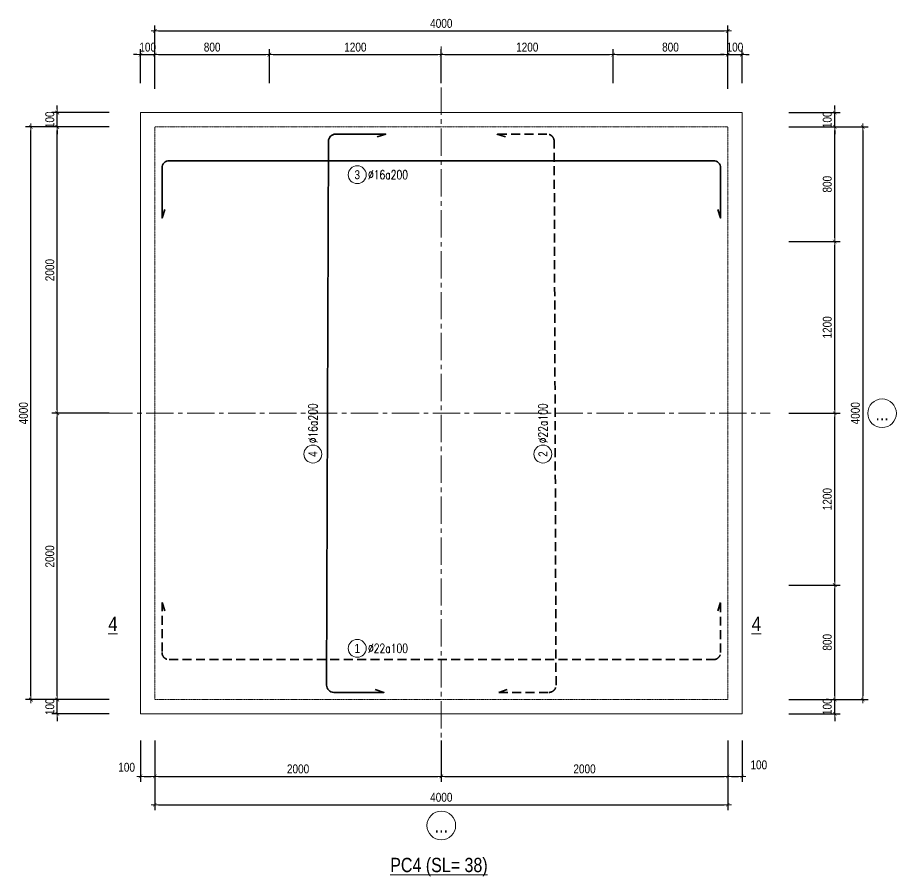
# Model space of a CAD drawing. Header units: millimetres. Extents: x -134772 to 596971, y -129535 to 35703.
# Drawn here: x 43054 to 49190, y 7547 to 13547 of the extents above; entities that cross this region are included whole.
import ezdxf
from ezdxf.enums import TextEntityAlignment as Align

# ---------------------------------------------------------------- set-up
doc = ezdxf.new("R2010")
doc.units = ezdxf.units.MM
doc.header["$MEASUREMENT"] = 0
for name, pattern in [('CENTER2', [28.575, 19.05, -3.175, 3.175, -3.175]), ('DASHED2', [0.375, 0.25, -0.125]), ('HIDDEN', [0.375, 0.25, -0.125])]:
    doc.linetypes.add(name, pattern=pattern)
doc.layers.get('Defpoints').update_dxf_attribs({"color": 252})
for name, color, linetype, lineweight in [('NDC_S_AXIS', 5, 'CENTER2', 15), ('NDC_S_CONTINUOUS', 3, 'Continuous', 20), ('NDC_S_DIM', 1, 'Continuous', 9), ('NDC_S_HATCH MATERIAL', 8, 'Continuous', 13), ('NDC_S_REBAR', 4, 'Continuous', 35), ('NDC_S_VN TEXT', 7, 'Continuous', 9), ('NDC_S_VN TITLE', 6, 'Continuous', 9)]:
    doc.layers.add(name, color=color, linetype=linetype, lineweight=lineweight)
doc.styles.add('ARIAL', font='arial.ttf', dxfattribs={"width": 0.8})
doc.styles.add('NDC_ARIAL', font='arial.ttf', dxfattribs={"width": 0.8})
doc.styles.add('NDC_ROMANS', font='romans.shx', dxfattribs={"width": 0.8})
doc.dimstyles.new('NDC_1-25', dxfattribs={"dimscale": 25, "dimtxt": 2.5, "dimasz": 1, "dimexe": 1.5, "dimexo": 0, "dimgap": 0.8, "dimtad": 1, "dimdec": 0, "dimdsep": 46, "dimtxsty": 'NDC_ARIAL', "dimblk": 'DIMMARK', "dimcen": 49999.938995, "dimdle": 1.5, "dimclrd": 1, "dimclre": 1, "dimclrt": 3, "dimadec": 0, "dimazin": 0, "dimtfac": 1, "dimtdec": 0, "dimtix": 1, "dimtmove": 2, "dimatfit": 3, "dimfxl": 1, "dimarcsym": 0})

# ---------------------------------------------------------------- blocks, each defined once
blk = doc.blocks.new('DIMMARK')
at = {"layer": 'NDC_S_DIM', "color": 1}
blk.add_line((-1.5, 0), (1, 0), dxfattribs=at)
at = {"layer": 'NDC_S_DIM', "color": 2, "const_width": 0.15}
blk.add_lwpolyline([(-0.5, -0.5), (0.5, 0.5)], dxfattribs=at)
blk = doc.blocks.new('*D602')
at = {"layer": 'Defpoints', "color": 0, "transparency": 16777216}
for p in [(43912.5, 8497.5), (44012.5, 8497.5), (44012.5, 8246.4)]:
    blk.add_point(p, dxfattribs=at)
at = {"layer": 'NDC_S_DIM', "color": 1, "lineweight": -2, "transparency": 16777216}
for p, q in [((43912.5, 8497.5), (43912.5, 8208.9)), ((44012.5, 8497.5), (44012.5, 8208.9)), ((43937.5, 8246.4), (43987.5, 8246.4))]:
    blk.add_line(p, q, dxfattribs=at)
at = {"layer": 'NDC_S_DIM', "color": 1, "lineweight": -2, "transparency": 16777216, "xscale": 25, "yscale": 25, "zscale": 25, "rotation": 180}
blk.add_blockref('DIMMARK', (43912.5, 8246.4), dxfattribs=at)
at = {"layer": 'NDC_S_DIM', "color": 1, "lineweight": -2, "transparency": 16777216, "xscale": 25, "yscale": 25, "zscale": 25}
blk.add_blockref('DIMMARK', (44012.5, 8246.4), dxfattribs=at)
at = {"layer": 'NDC_S_DIM', "color": 3, "transparency": 16777216, "insert": (43815.5, 8309.6), "char_height": 62.5, "attachment_point": 5, "style": 'NDC_ARIAL'}
blk.add_mtext('100', dxfattribs=at)
blk = doc.blocks.new('*D603')
at = {"layer": 'Defpoints', "color": 0, "transparency": 16777216}
for p in [(44012.5, 8497.5), (46012.5, 8497.5), (46012.5, 8246.4)]:
    blk.add_point(p, dxfattribs=at)
at = {"layer": 'NDC_S_DIM', "color": 1, "lineweight": -2, "transparency": 16777216}
for p, q in [((44012.5, 8497.5), (44012.5, 8208.9)), ((46012.5, 8497.5), (46012.5, 8208.9)), ((44037.5, 8246.4), (45987.5, 8246.4))]:
    blk.add_line(p, q, dxfattribs=at)
at = {"layer": 'NDC_S_DIM', "color": 1, "lineweight": -2, "transparency": 16777216, "xscale": 25, "yscale": 25, "zscale": 25, "rotation": 180}
blk.add_blockref('DIMMARK', (44012.5, 8246.4), dxfattribs=at)
at = {"layer": 'NDC_S_DIM', "color": 1, "lineweight": -2, "transparency": 16777216, "xscale": 25, "yscale": 25, "zscale": 25}
blk.add_blockref('DIMMARK', (46012.5, 8246.4), dxfattribs=at)
at = {"layer": 'NDC_S_DIM', "color": 3, "transparency": 16777216, "insert": (45012.5, 8298.3), "char_height": 62.5, "attachment_point": 5, "style": 'NDC_ARIAL'}
blk.add_mtext('2000', dxfattribs=at)
blk = doc.blocks.new('*D604')
at = {"layer": 'Defpoints', "color": 0, "transparency": 16777216}
for p in [(46012.5, 8497.5), (48012.5, 8497.5), (48012.5, 8246.4)]:
    blk.add_point(p, dxfattribs=at)
at = {"layer": 'NDC_S_DIM', "color": 1, "lineweight": -2, "transparency": 16777216}
for p, q in [((46012.5, 8497.5), (46012.5, 8208.9)), ((48012.5, 8497.5), (48012.5, 8208.9)), ((46037.5, 8246.4), (47987.5, 8246.4))]:
    blk.add_line(p, q, dxfattribs=at)
at = {"layer": 'NDC_S_DIM', "color": 1, "lineweight": -2, "transparency": 16777216, "xscale": 25, "yscale": 25, "zscale": 25, "rotation": 180}
blk.add_blockref('DIMMARK', (46012.5, 8246.4), dxfattribs=at)
at = {"layer": 'NDC_S_DIM', "color": 1, "lineweight": -2, "transparency": 16777216, "xscale": 25, "yscale": 25, "zscale": 25}
blk.add_blockref('DIMMARK', (48012.5, 8246.4), dxfattribs=at)
at = {"layer": 'NDC_S_DIM', "color": 3, "transparency": 16777216, "insert": (47012.5, 8298.3), "char_height": 62.5, "attachment_point": 5, "style": 'NDC_ARIAL'}
blk.add_mtext('2000', dxfattribs=at)
blk = doc.blocks.new('*D605')
at = {"layer": 'Defpoints', "color": 0, "transparency": 16777216}
for p in [(48012.5, 8497.5), (48112.5, 8497.5), (48112.5, 8246.4)]:
    blk.add_point(p, dxfattribs=at)
at = {"layer": 'NDC_S_DIM', "color": 1, "lineweight": -2, "transparency": 16777216}
for p, q in [((48012.5, 8497.5), (48012.5, 8208.9)), ((48112.5, 8497.5), (48112.5, 8208.9)), ((48037.5, 8246.4), (48087.5, 8246.4))]:
    blk.add_line(p, q, dxfattribs=at)
at = {"layer": 'NDC_S_DIM', "color": 1, "lineweight": -2, "transparency": 16777216, "xscale": 25, "yscale": 25, "zscale": 25, "rotation": 180}
blk.add_blockref('DIMMARK', (48012.5, 8246.4), dxfattribs=at)
at = {"layer": 'NDC_S_DIM', "color": 1, "lineweight": -2, "transparency": 16777216, "xscale": 25, "yscale": 25, "zscale": 25}
blk.add_blockref('DIMMARK', (48112.5, 8246.4), dxfattribs=at)
at = {"layer": 'NDC_S_DIM', "color": 3, "transparency": 16777216, "insert": (48229.2, 8326.6), "char_height": 62.5, "attachment_point": 5, "style": 'NDC_ARIAL'}
blk.add_mtext('100', dxfattribs=at)
blk = doc.blocks.new('*D606')
at = {"layer": 'Defpoints', "color": 0, "transparency": 16777216}
for p in [(44012.5, 8497.5), (48012.5, 8497.5), (48012.5, 8048)]:
    blk.add_point(p, dxfattribs=at)
at = {"layer": 'NDC_S_DIM', "color": 1, "lineweight": -2, "transparency": 16777216}
for p, q in [((44012.5, 8497.5), (44012.5, 8010.5)), ((48012.5, 8497.5), (48012.5, 8010.5)), ((44037.5, 8048), (47987.5, 8048))]:
    blk.add_line(p, q, dxfattribs=at)
at = {"layer": 'NDC_S_DIM', "color": 1, "lineweight": -2, "transparency": 16777216, "xscale": 25, "yscale": 25, "zscale": 25, "rotation": 180}
blk.add_blockref('DIMMARK', (44012.5, 8048), dxfattribs=at)
at = {"layer": 'NDC_S_DIM', "color": 1, "lineweight": -2, "transparency": 16777216, "xscale": 25, "yscale": 25, "zscale": 25}
blk.add_blockref('DIMMARK', (48012.5, 8048), dxfattribs=at)
at = {"layer": 'NDC_S_DIM', "color": 3, "transparency": 16777216, "insert": (46012.5, 8099.9), "char_height": 62.5, "attachment_point": 5, "style": 'NDC_ARIAL'}
blk.add_mtext('4000', dxfattribs=at)
blk = doc.blocks.new('*D607')
at = {"layer": 'Defpoints', "color": 0, "transparency": 16777216}
for p in [(48439, 8783), (48759.3, 8783), (48439, 8683)]:
    blk.add_point(p, dxfattribs=at)
at = {"layer": 'NDC_S_DIM', "color": 1, "lineweight": -2, "transparency": 16777216}
for p, q in [((48439, 8783), (48796.8, 8783)), ((48759.3, 8808), (48759.3, 8833)), ((48759.3, 8683), (48759.3, 8783)), ((48439, 8683), (48796.8, 8683)), ((48759.3, 8658), (48759.3, 8633))]:
    blk.add_line(p, q, dxfattribs=at)
at = {"layer": 'NDC_S_DIM', "color": 1, "lineweight": -2, "transparency": 16777216, "xscale": 25, "yscale": 25, "zscale": 25}
for p, rotation in [((48759.3, 8783), 270), ((48759.3, 8683), 90)]:
    blk.add_blockref('DIMMARK', p, dxfattribs=dict(at, rotation=rotation))
at = {"layer": 'NDC_S_DIM', "color": 3, "transparency": 16777216, "insert": (48707.4, 8733), "char_height": 62.5, "attachment_point": 5, "rotation": 90, "style": 'NDC_ARIAL'}
blk.add_mtext('100', dxfattribs=at)
blk = doc.blocks.new('*D584')
at = {"layer": 'Defpoints', "color": 0, "transparency": 16777216}
for p in [(48439, 9583), (48759.3, 9583), (48439, 8783)]:
    blk.add_point(p, dxfattribs=at)
at = {"layer": 'NDC_S_DIM', "color": 1, "lineweight": -2, "transparency": 16777216}
for p, q in [((48439, 9583), (48796.8, 9583)), ((48759.3, 8808), (48759.3, 9558)), ((48439, 8783), (48796.8, 8783))]:
    blk.add_line(p, q, dxfattribs=at)
at = {"layer": 'NDC_S_DIM', "color": 1, "lineweight": -2, "transparency": 16777216, "xscale": 25, "yscale": 25, "zscale": 25}
for p, rotation in [((48759.3, 9583), 90), ((48759.3, 8783), 270)]:
    blk.add_blockref('DIMMARK', p, dxfattribs=dict(at, rotation=rotation))
at = {"layer": 'NDC_S_DIM', "color": 3, "transparency": 16777216, "insert": (48707.4, 9183), "char_height": 62.5, "attachment_point": 5, "rotation": 90, "style": 'NDC_ARIAL'}
blk.add_mtext('800', dxfattribs=at)
blk = doc.blocks.new('*D585')
at = {"layer": 'Defpoints', "color": 0, "transparency": 16777216}
for p in [(48439, 10783), (48759.3, 10783), (48439, 9583)]:
    blk.add_point(p, dxfattribs=at)
at = {"layer": 'NDC_S_DIM', "color": 1, "lineweight": -2, "transparency": 16777216}
for p, q in [((48439, 10783), (48796.8, 10783)), ((48759.3, 9608), (48759.3, 10758)), ((48439, 9583), (48796.8, 9583))]:
    blk.add_line(p, q, dxfattribs=at)
at = {"layer": 'NDC_S_DIM', "color": 1, "lineweight": -2, "transparency": 16777216, "xscale": 25, "yscale": 25, "zscale": 25}
for p, rotation in [((48759.3, 10783), 90), ((48759.3, 9583), 270)]:
    blk.add_blockref('DIMMARK', p, dxfattribs=dict(at, rotation=rotation))
at = {"layer": 'NDC_S_DIM', "color": 3, "transparency": 16777216, "insert": (48707.4, 10183), "char_height": 62.5, "attachment_point": 5, "rotation": 90, "style": 'NDC_ARIAL'}
blk.add_mtext('1200', dxfattribs=at)
blk = doc.blocks.new('*D586')
at = {"layer": 'Defpoints', "color": 0, "transparency": 16777216}
for p in [(48439, 11983), (48759.3, 11983), (48439, 10783)]:
    blk.add_point(p, dxfattribs=at)
at = {"layer": 'NDC_S_DIM', "color": 1, "lineweight": -2, "transparency": 16777216}
for p, q in [((48439, 11983), (48796.8, 11983)), ((48759.3, 10808), (48759.3, 11958)), ((48439, 10783), (48796.8, 10783))]:
    blk.add_line(p, q, dxfattribs=at)
at = {"layer": 'NDC_S_DIM', "color": 1, "lineweight": -2, "transparency": 16777216, "xscale": 25, "yscale": 25, "zscale": 25}
for p, rotation in [((48759.3, 11983), 90), ((48759.3, 10783), 270)]:
    blk.add_blockref('DIMMARK', p, dxfattribs=dict(at, rotation=rotation))
at = {"layer": 'NDC_S_DIM', "color": 3, "transparency": 16777216, "insert": (48707.4, 11383), "char_height": 62.5, "attachment_point": 5, "rotation": 90, "style": 'NDC_ARIAL'}
blk.add_mtext('1200', dxfattribs=at)
blk = doc.blocks.new('*D587')
at = {"layer": 'Defpoints', "color": 0, "transparency": 16777216}
for p in [(48439, 12783), (48759.3, 12783), (48439, 11983)]:
    blk.add_point(p, dxfattribs=at)
at = {"layer": 'NDC_S_DIM', "color": 1, "lineweight": -2, "transparency": 16777216}
for p, q in [((48439, 12783), (48796.8, 12783)), ((48759.3, 12008), (48759.3, 12758)), ((48439, 11983), (48796.8, 11983))]:
    blk.add_line(p, q, dxfattribs=at)
at = {"layer": 'NDC_S_DIM', "color": 1, "lineweight": -2, "transparency": 16777216, "xscale": 25, "yscale": 25, "zscale": 25}
for p, rotation in [((48759.3, 12783), 90), ((48759.3, 11983), 270)]:
    blk.add_blockref('DIMMARK', p, dxfattribs=dict(at, rotation=rotation))
at = {"layer": 'NDC_S_DIM', "color": 3, "transparency": 16777216, "insert": (48707.4, 12383), "char_height": 62.5, "attachment_point": 5, "rotation": 90, "style": 'NDC_ARIAL'}
blk.add_mtext('800', dxfattribs=at)
blk = doc.blocks.new('*D588')
at = {"layer": 'Defpoints', "color": 0, "transparency": 16777216}
for p in [(48439, 12883), (48759.3, 12883), (48439, 12783)]:
    blk.add_point(p, dxfattribs=at)
at = {"layer": 'NDC_S_DIM', "color": 1, "lineweight": -2, "transparency": 16777216}
for p, q in [((48759.3, 12908), (48759.3, 12933)), ((48439, 12883), (48796.8, 12883)), ((48759.3, 12783), (48759.3, 12883)), ((48439, 12783), (48796.8, 12783)), ((48759.3, 12758), (48759.3, 12733))]:
    blk.add_line(p, q, dxfattribs=at)
at = {"layer": 'NDC_S_DIM', "color": 1, "lineweight": -2, "transparency": 16777216, "xscale": 25, "yscale": 25, "zscale": 25}
for p, rotation in [((48759.3, 12883), 270), ((48759.3, 12783), 90)]:
    blk.add_blockref('DIMMARK', p, dxfattribs=dict(at, rotation=rotation))
at = {"layer": 'NDC_S_DIM', "color": 3, "transparency": 16777216, "insert": (48707.4, 12833), "char_height": 62.5, "attachment_point": 5, "rotation": 90, "style": 'NDC_ARIAL'}
blk.add_mtext('100', dxfattribs=at)
blk = doc.blocks.new('*D589')
at = {"layer": 'Defpoints', "color": 0, "transparency": 16777216}
for p in [(48439, 12783), (48439, 8783), (48955.5, 8783)]:
    blk.add_point(p, dxfattribs=at)
at = {"layer": 'NDC_S_DIM', "color": 1, "lineweight": -2, "transparency": 16777216}
for p, q in [((48439, 12783), (48993, 12783)), ((48955.5, 12758), (48955.5, 8808)), ((48439, 8783), (48993, 8783))]:
    blk.add_line(p, q, dxfattribs=at)
at = {"layer": 'NDC_S_DIM', "color": 1, "lineweight": -2, "transparency": 16777216, "xscale": 25, "yscale": 25, "zscale": 25}
for p, rotation in [((48955.5, 12783), 90), ((48955.5, 8783), 270)]:
    blk.add_blockref('DIMMARK', p, dxfattribs=dict(at, rotation=rotation))
at = {"layer": 'NDC_S_DIM', "color": 3, "transparency": 16777216, "insert": (48903.6, 10783), "char_height": 62.5, "attachment_point": 5, "rotation": 90, "style": 'NDC_ARIAL'}
blk.add_mtext('4000', dxfattribs=at)
blk = doc.blocks.new('*U8')
at = {"layer": 'NDC_S_DIM'}
blk.add_circle((0, 0), 5, dxfattribs=at)
at = {"color": 7, "style": 'ARIAL', "width": 0.8}
blk.add_attdef('GRID', text='', height=5, dxfattribs=at).set_placement((0, 0), align=Align.MIDDLE)
blk = doc.blocks.new('*D590')
at = {"layer": 'Defpoints', "color": 0, "transparency": 16777216}
for p in [(44012.5, 13288.3), (43912.5, 13089.9), (44012.5, 13089.9)]:
    blk.add_point(p, dxfattribs=at)
at = {"layer": 'NDC_S_DIM', "color": 1, "lineweight": -2, "transparency": 16777216}
for p, q in [((43912.5, 13089.9), (43912.5, 13325.8)), ((44012.5, 13089.9), (44012.5, 13325.8)), ((43887.5, 13288.3), (43862.5, 13288.3)), ((43912.5, 13288.3), (44012.5, 13288.3)), ((44037.5, 13288.3), (44062.5, 13288.3))]:
    blk.add_line(p, q, dxfattribs=at)
at = {"layer": 'NDC_S_DIM', "color": 1, "lineweight": -2, "transparency": 16777216, "xscale": 25, "yscale": 25, "zscale": 25}
blk.add_blockref('DIMMARK', (43912.5, 13288.3), dxfattribs=at)
at = {"layer": 'NDC_S_DIM', "color": 1, "lineweight": -2, "transparency": 16777216, "xscale": 25, "yscale": 25, "zscale": 25, "rotation": 180}
blk.add_blockref('DIMMARK', (44012.5, 13288.3), dxfattribs=at)
at = {"layer": 'NDC_S_DIM', "color": 3, "transparency": 16777216, "insert": (43962.5, 13340.2), "char_height": 62.5, "attachment_point": 5, "style": 'NDC_ARIAL'}
blk.add_mtext('100', dxfattribs=at)
blk = doc.blocks.new('*D591')
at = {"layer": 'Defpoints', "color": 0, "transparency": 16777216}
for p in [(44812.5, 13288.3), (44012.5, 13089.9), (44812.5, 13089.9)]:
    blk.add_point(p, dxfattribs=at)
at = {"layer": 'NDC_S_DIM', "color": 1, "lineweight": -2, "transparency": 16777216}
for p, q in [((44012.5, 13089.9), (44012.5, 13325.8)), ((44812.5, 13089.9), (44812.5, 13325.8)), ((44037.5, 13288.3), (44787.5, 13288.3))]:
    blk.add_line(p, q, dxfattribs=at)
at = {"layer": 'NDC_S_DIM', "color": 1, "lineweight": -2, "transparency": 16777216, "xscale": 25, "yscale": 25, "zscale": 25, "rotation": 180}
blk.add_blockref('DIMMARK', (44012.5, 13288.3), dxfattribs=at)
at = {"layer": 'NDC_S_DIM', "color": 1, "lineweight": -2, "transparency": 16777216, "xscale": 25, "yscale": 25, "zscale": 25}
blk.add_blockref('DIMMARK', (44812.5, 13288.3), dxfattribs=at)
at = {"layer": 'NDC_S_DIM', "color": 3, "transparency": 16777216, "insert": (44412.5, 13340.2), "char_height": 62.5, "attachment_point": 5, "style": 'NDC_ARIAL'}
blk.add_mtext('800', dxfattribs=at)
blk = doc.blocks.new('*D592')
at = {"layer": 'Defpoints', "color": 0, "transparency": 16777216}
for p in [(46012.5, 13288.3), (44812.5, 13089.9), (46012.5, 13089.9)]:
    blk.add_point(p, dxfattribs=at)
at = {"layer": 'NDC_S_DIM', "color": 1, "lineweight": -2, "transparency": 16777216}
for p, q in [((44812.5, 13089.9), (44812.5, 13325.8)), ((46012.5, 13089.9), (46012.5, 13325.8)), ((44837.5, 13288.3), (45987.5, 13288.3))]:
    blk.add_line(p, q, dxfattribs=at)
at = {"layer": 'NDC_S_DIM', "color": 1, "lineweight": -2, "transparency": 16777216, "xscale": 25, "yscale": 25, "zscale": 25, "rotation": 180}
blk.add_blockref('DIMMARK', (44812.5, 13288.3), dxfattribs=at)
at = {"layer": 'NDC_S_DIM', "color": 1, "lineweight": -2, "transparency": 16777216, "xscale": 25, "yscale": 25, "zscale": 25}
blk.add_blockref('DIMMARK', (46012.5, 13288.3), dxfattribs=at)
at = {"layer": 'NDC_S_DIM', "color": 3, "transparency": 16777216, "insert": (45412.5, 13340.2), "char_height": 62.5, "attachment_point": 5, "style": 'NDC_ARIAL'}
blk.add_mtext('1200', dxfattribs=at)
blk = doc.blocks.new('*D593')
at = {"layer": 'Defpoints', "color": 0, "transparency": 16777216}
for p in [(47212.5, 13288.3), (46012.5, 13089.9), (47212.5, 13089.9)]:
    blk.add_point(p, dxfattribs=at)
at = {"layer": 'NDC_S_DIM', "color": 1, "lineweight": -2, "transparency": 16777216}
for p, q in [((46012.5, 13089.9), (46012.5, 13325.8)), ((47212.5, 13089.9), (47212.5, 13325.8)), ((46037.5, 13288.3), (47187.5, 13288.3))]:
    blk.add_line(p, q, dxfattribs=at)
at = {"layer": 'NDC_S_DIM', "color": 1, "lineweight": -2, "transparency": 16777216, "xscale": 25, "yscale": 25, "zscale": 25, "rotation": 180}
blk.add_blockref('DIMMARK', (46012.5, 13288.3), dxfattribs=at)
at = {"layer": 'NDC_S_DIM', "color": 1, "lineweight": -2, "transparency": 16777216, "xscale": 25, "yscale": 25, "zscale": 25}
blk.add_blockref('DIMMARK', (47212.5, 13288.3), dxfattribs=at)
at = {"layer": 'NDC_S_DIM', "color": 3, "transparency": 16777216, "insert": (46612.5, 13340.2), "char_height": 62.5, "attachment_point": 5, "style": 'NDC_ARIAL'}
blk.add_mtext('1200', dxfattribs=at)
blk = doc.blocks.new('*D594')
at = {"layer": 'Defpoints', "color": 0, "transparency": 16777216}
for p in [(48012.5, 13288.3), (47212.5, 13089.9), (48012.5, 13089.9)]:
    blk.add_point(p, dxfattribs=at)
at = {"layer": 'NDC_S_DIM', "color": 1, "lineweight": -2, "transparency": 16777216}
for p, q in [((47212.5, 13089.9), (47212.5, 13325.8)), ((48012.5, 13089.9), (48012.5, 13325.8)), ((47237.5, 13288.3), (47987.5, 13288.3))]:
    blk.add_line(p, q, dxfattribs=at)
at = {"layer": 'NDC_S_DIM', "color": 1, "lineweight": -2, "transparency": 16777216, "xscale": 25, "yscale": 25, "zscale": 25, "rotation": 180}
blk.add_blockref('DIMMARK', (47212.5, 13288.3), dxfattribs=at)
at = {"layer": 'NDC_S_DIM', "color": 1, "lineweight": -2, "transparency": 16777216, "xscale": 25, "yscale": 25, "zscale": 25}
blk.add_blockref('DIMMARK', (48012.5, 13288.3), dxfattribs=at)
at = {"layer": 'NDC_S_DIM', "color": 3, "transparency": 16777216, "insert": (47612.5, 13340.2), "char_height": 62.5, "attachment_point": 5, "style": 'NDC_ARIAL'}
blk.add_mtext('800', dxfattribs=at)
blk = doc.blocks.new('*D595')
at = {"layer": 'Defpoints', "color": 0, "transparency": 16777216}
for p in [(48112.5, 13288.3), (48012.5, 13089.9), (48112.5, 13089.9)]:
    blk.add_point(p, dxfattribs=at)
at = {"layer": 'NDC_S_DIM', "color": 1, "lineweight": -2, "transparency": 16777216}
for p, q in [((48012.5, 13089.9), (48012.5, 13325.8)), ((48112.5, 13089.9), (48112.5, 13325.8)), ((47987.5, 13288.3), (47962.5, 13288.3)), ((48012.5, 13288.3), (48112.5, 13288.3)), ((48137.5, 13288.3), (48162.5, 13288.3))]:
    blk.add_line(p, q, dxfattribs=at)
at = {"layer": 'NDC_S_DIM', "color": 1, "lineweight": -2, "transparency": 16777216, "xscale": 25, "yscale": 25, "zscale": 25}
blk.add_blockref('DIMMARK', (48012.5, 13288.3), dxfattribs=at)
at = {"layer": 'NDC_S_DIM', "color": 1, "lineweight": -2, "transparency": 16777216, "xscale": 25, "yscale": 25, "zscale": 25, "rotation": 180}
blk.add_blockref('DIMMARK', (48112.5, 13288.3), dxfattribs=at)
at = {"layer": 'NDC_S_DIM', "color": 3, "transparency": 16777216, "insert": (48062.5, 13340.2), "char_height": 62.5, "attachment_point": 5, "style": 'NDC_ARIAL'}
blk.add_mtext('100', dxfattribs=at)
blk = doc.blocks.new('*D596')
at = {"layer": 'Defpoints', "color": 0, "transparency": 16777216}
for p in [(48012.5, 13454.2), (44012.5, 13048.2), (48012.5, 13048.2)]:
    blk.add_point(p, dxfattribs=at)
at = {"layer": 'NDC_S_DIM', "color": 1, "lineweight": -2, "transparency": 16777216}
for p, q in [((44012.5, 13048.2), (44012.5, 13491.7)), ((44037.5, 13454.2), (47987.5, 13454.2)), ((48012.5, 13048.2), (48012.5, 13491.7))]:
    blk.add_line(p, q, dxfattribs=at)
at = {"layer": 'NDC_S_DIM', "color": 1, "lineweight": -2, "transparency": 16777216, "xscale": 25, "yscale": 25, "zscale": 25, "rotation": 180}
blk.add_blockref('DIMMARK', (44012.5, 13454.2), dxfattribs=at)
at = {"layer": 'NDC_S_DIM', "color": 1, "lineweight": -2, "transparency": 16777216, "xscale": 25, "yscale": 25, "zscale": 25}
blk.add_blockref('DIMMARK', (48012.5, 13454.2), dxfattribs=at)
at = {"layer": 'NDC_S_DIM', "color": 3, "transparency": 16777216, "insert": (46012.5, 13506.1), "char_height": 62.5, "attachment_point": 5, "style": 'NDC_ARIAL'}
blk.add_mtext('4000', dxfattribs=at)
blk = doc.blocks.new('*D597')
at = {"layer": 'Defpoints', "color": 0, "transparency": 16777216}
for p in [(43331.2, 8783), (43693, 8783), (43693, 8683)]:
    blk.add_point(p, dxfattribs=at)
at = {"layer": 'NDC_S_DIM', "color": 1, "lineweight": -2, "transparency": 16777216}
for p, q in [((43693, 8783), (43293.7, 8783)), ((43331.2, 8808), (43331.2, 8833)), ((43331.2, 8683), (43331.2, 8783)), ((43693, 8683), (43293.7, 8683)), ((43331.2, 8658), (43331.2, 8633))]:
    blk.add_line(p, q, dxfattribs=at)
at = {"layer": 'NDC_S_DIM', "color": 1, "lineweight": -2, "transparency": 16777216, "xscale": 25, "yscale": 25, "zscale": 25}
for p, rotation in [((43331.2, 8783), 270), ((43331.2, 8683), 90)]:
    blk.add_blockref('DIMMARK', p, dxfattribs=dict(at, rotation=rotation))
at = {"layer": 'NDC_S_DIM', "color": 3, "transparency": 16777216, "insert": (43279.3, 8733), "char_height": 62.5, "attachment_point": 5, "rotation": 90, "style": 'NDC_ARIAL'}
blk.add_mtext('100', dxfattribs=at)
blk = doc.blocks.new('*D598')
at = {"layer": 'Defpoints', "color": 0, "transparency": 16777216}
for p in [(43331.2, 10783), (43693, 10783), (43693, 8783)]:
    blk.add_point(p, dxfattribs=at)
at = {"layer": 'NDC_S_DIM', "color": 1, "lineweight": -2, "transparency": 16777216}
for p, q in [((43693, 10783), (43293.7, 10783)), ((43331.2, 8808), (43331.2, 10758)), ((43693, 8783), (43293.7, 8783))]:
    blk.add_line(p, q, dxfattribs=at)
at = {"layer": 'NDC_S_DIM', "color": 1, "lineweight": -2, "transparency": 16777216, "xscale": 25, "yscale": 25, "zscale": 25}
for p, rotation in [((43331.2, 10783), 90), ((43331.2, 8783), 270)]:
    blk.add_blockref('DIMMARK', p, dxfattribs=dict(at, rotation=rotation))
at = {"layer": 'NDC_S_DIM', "color": 3, "transparency": 16777216, "insert": (43279.3, 9783), "char_height": 62.5, "attachment_point": 5, "rotation": 90, "style": 'NDC_ARIAL'}
blk.add_mtext('2000', dxfattribs=at)
blk = doc.blocks.new('*D599')
at = {"layer": 'Defpoints', "color": 0, "transparency": 16777216}
for p in [(43331.2, 12783), (43693, 12783), (43693, 10783)]:
    blk.add_point(p, dxfattribs=at)
at = {"layer": 'NDC_S_DIM', "color": 1, "lineweight": -2, "transparency": 16777216}
for p, q in [((43693, 12783), (43293.7, 12783)), ((43331.2, 10808), (43331.2, 12758)), ((43693, 10783), (43293.7, 10783))]:
    blk.add_line(p, q, dxfattribs=at)
at = {"layer": 'NDC_S_DIM', "color": 1, "lineweight": -2, "transparency": 16777216, "xscale": 25, "yscale": 25, "zscale": 25}
for p, rotation in [((43331.2, 12783), 90), ((43331.2, 10783), 270)]:
    blk.add_blockref('DIMMARK', p, dxfattribs=dict(at, rotation=rotation))
at = {"layer": 'NDC_S_DIM', "color": 3, "transparency": 16777216, "insert": (43279.3, 11783), "char_height": 62.5, "attachment_point": 5, "rotation": 90, "style": 'NDC_ARIAL'}
blk.add_mtext('2000', dxfattribs=at)
blk = doc.blocks.new('*D600')
at = {"layer": 'Defpoints', "color": 0, "transparency": 16777216}
for p in [(43331.2, 12883), (43693, 12883), (43693, 12783)]:
    blk.add_point(p, dxfattribs=at)
at = {"layer": 'NDC_S_DIM', "color": 1, "lineweight": -2, "transparency": 16777216}
for p, q in [((43331.2, 12908), (43331.2, 12933)), ((43693, 12883), (43293.7, 12883)), ((43331.2, 12783), (43331.2, 12883)), ((43693, 12783), (43293.7, 12783)), ((43331.2, 12758), (43331.2, 12733))]:
    blk.add_line(p, q, dxfattribs=at)
at = {"layer": 'NDC_S_DIM', "color": 1, "lineweight": -2, "transparency": 16777216, "xscale": 25, "yscale": 25, "zscale": 25}
for p, rotation in [((43331.2, 12883), 270), ((43331.2, 12783), 90)]:
    blk.add_blockref('DIMMARK', p, dxfattribs=dict(at, rotation=rotation))
at = {"layer": 'NDC_S_DIM', "color": 3, "transparency": 16777216, "insert": (43279.3, 12833), "char_height": 62.5, "attachment_point": 5, "rotation": 90, "style": 'NDC_ARIAL'}
blk.add_mtext('100', dxfattribs=at)
blk = doc.blocks.new('*D601')
at = {"layer": 'Defpoints', "color": 0, "transparency": 16777216}
for p in [(43147.1, 12783), (43693, 12783), (43693, 8783)]:
    blk.add_point(p, dxfattribs=at)
at = {"layer": 'NDC_S_DIM', "color": 1, "lineweight": -2, "transparency": 16777216}
for p, q in [((43693, 12783), (43109.6, 12783)), ((43147.1, 8808), (43147.1, 12758)), ((43693, 8783), (43109.6, 8783))]:
    blk.add_line(p, q, dxfattribs=at)
at = {"layer": 'NDC_S_DIM', "color": 1, "lineweight": -2, "transparency": 16777216, "xscale": 25, "yscale": 25, "zscale": 25}
for p, rotation in [((43147.1, 12783), 90), ((43147.1, 8783), 270)]:
    blk.add_blockref('DIMMARK', p, dxfattribs=dict(at, rotation=rotation))
at = {"layer": 'NDC_S_DIM', "color": 3, "transparency": 16777216, "insert": (43095.2, 10783), "char_height": 62.5, "attachment_point": 5, "rotation": 90, "style": 'NDC_ARIAL'}
blk.add_mtext('4000', dxfattribs=at)
blk = doc.blocks.new('*U10')
blk.add_circle((-2.5, 0), 2.5)
at = {"layer": 'NDC_S_VN TEXT', "color": 7, "style": 'ARIAL', "width": 0.8}
blk.add_attdef('SH2', text='', height=2.5, dxfattribs=at).set_placement((-2.5, 0), align=Align.MIDDLE)
at = {"layer": 'NDC_S_VN TEXT', "color": 3, "style": 'NDC_ROMANS', "width": 0.75}
blk.add_attdef('DKKC1', (0.5, -1.25), '', height=2.5, dxfattribs=at)
blk = doc.blocks.new('kata_block_TD')
at = {"color": 6, "linetype": 'ByBlock', "lineweight": -2, "style": 'ARIAL', "width": 0.8}
blk.add_attdef('SECTDET2', text='', height=5, dxfattribs=at).set_placement((0, 7.97), align=Align.CENTER)
at = {"color": 0, "linetype": 'ByBlock', "lineweight": -2, "style": 'ARIAL', "width": 0.8}
blk.add_attdef('SECTDET1', text='', height=5, dxfattribs=at).set_placement((0, 1.47), align=Align.CENTER)
at = {"color": 3, "lineweight": 25, "style": 'ARIAL', "width": 0.8}
blk.add_attdef('SSCALE', text='', height=2.5, dxfattribs=at).set_placement((0, -4), align=Align.CENTER)

msp = doc.modelspace()

# ---------------------------------------------------------------- linework, layer by layer
at = {"layer": 'NDC_S_AXIS', "ltscale": 10}
for p, q in [((46012.5, 13344.3), (46012.5, 8516.3)), ((43667, 10783), (48309, 10783))]:
    msp.add_line(p, q, dxfattribs=at)
at = {"layer": 'NDC_S_CONTINUOUS', "linetype": 'HIDDEN'}
msp.add_lwpolyline([(44012.5, 12783), (48012.5, 12783), (48012.5, 8783), (44012.5, 8783)], close=True, dxfattribs=at)
at = {"layer": 'NDC_S_HATCH MATERIAL', "ltscale": 1500}
msp.add_lwpolyline([(43912.5, 12883), (48112.5, 12883), (48112.5, 8683), (43912.5, 8683)], close=True, dxfattribs=at)
at = {"layer": 'NDC_S_REBAR', "ltscale": 250}
for points in [[(45551.5, 8853), (45611.5, 8833), (45261.5, 8833, -0.414214), (45211.5, 8883), (45224.7, 12682.8, -0.414214), (45274.7, 12732.8), (45624.7, 12732.8), (45564.7, 12712.8)], [(44082.5, 12207.2), (44062.5, 12147.2), (44062.5, 12497.2, -0.414214), (44112.5, 12547.2), (47912.5, 12547.2, -0.414214), (47962.5, 12497.2), (47962.5, 12147.2), (47942.5, 12207.2)]]:
    msp.add_lwpolyline(points, format="xyb", dxfattribs=at)
at = {"layer": 'NDC_S_REBAR', "linetype": 'DASHED2', "ltscale": 250}
for points in [[(46473.5, 8853), (46413.5, 8833), (46763.5, 8833, 0.414214), (46813.5, 8883), (46800.4, 12682.8, 0.414214), (46750.4, 12732.8), (46400.4, 12732.8), (46460.4, 12712.8)], [(44082.5, 9401.9), (44062.5, 9461.9), (44062.5, 9111.9, 0.414214), (44112.5, 9061.9), (47912.5, 9061.9, 0.414214), (47962.5, 9111.9), (47962.5, 9461.9), (47942.5, 9401.9)]]:
    msp.add_lwpolyline(points, format="xyb", dxfattribs=at)

# ---------------------------------------------------------------- block references
at = {"layer": 'NDC_S_AXIS', "xscale": 20, "yscale": 20, "zscale": 20}
for p in [(49090, 10783), (46012.5, 7903.2)]:
    msp.add_blockref('*U8', p, dxfattribs=at).add_auto_attribs({'GRID': '...'})
at = {"layer": 'NDC_S_DIM', "ltscale": 0.005, "xscale": 25, "yscale": 25, "zscale": 25}
for p, values in [((45488.1, 12449.3), {'SH2': '3', 'DKKC1': '%%c16a200'}), ((45488.1, 9140.5), {'SH2': '1', 'DKKC1': '%%c22a100'})]:
    msp.add_blockref('*U10', p, dxfattribs=at).add_auto_attribs(values)
at = {"layer": 'NDC_S_DIM', "ltscale": 0.005, "xscale": 25, "yscale": 25, "zscale": 25, "rotation": 90}
for p, values in [((45115.9, 10560.4), {'SH2': '4', 'DKKC1': '%%c16a200'}), ((46721.7, 10560.4), {'SH2': '2', 'DKKC1': '%%c22a100'})]:
    msp.add_blockref('*U10', p, dxfattribs=at).add_auto_attribs(values)
at = {"layer": 'NDC_S_VN TEXT', "ltscale": 0.005}
ref = msp.add_blockref('kata_block_TD', (45996, 7548.1), dxfattribs=dict(at, xscale=20, yscale=20, zscale=20))
ref.add_attrib('SECTDET1', '%%uPC4 (SL= 38)', dxfattribs={"layer": '0', "color": 0, "linetype": 'ByBlock', "lineweight": -2, "height": 100, "style": 'ARIAL', "width": 0.8}).set_placement((45996, 7577.5), align=Align.CENTER)

# ---------------------------------------------------------------- texts
at = {"layer": 'NDC_S_VN TITLE', "style": 'NDC_ARIAL', "width": 0.85}
for p in [(43719.9, 9311.8), (48212.1, 9311.8)]:
    msp.add_text('%%U4', height=100, dxfattribs=at).set_placement(p, align=Align.MIDDLE_CENTER)

# ---------------------------------------------------------------- dimensions: what is measured, and where the dimension line sits
at = {"layer": 'NDC_S_DIM'}
for base, p1, p2, picture, middle in [((48012.5, 13454.2), (44012.5, 13048.2), (48012.5, 13048.2), '*D596', (46012.5, 13506.1)), ((44012.5, 13288.3), (43912.5, 13089.9), (44012.5, 13089.9), '*D590', (43962.5, 13340.2)), ((44812.5, 13288.3), (44012.5, 13089.9), (44812.5, 13089.9), '*D591', (44412.5, 13340.2)), ((46012.5, 13288.3), (44812.5, 13089.9), (46012.5, 13089.9), '*D592', (45412.5, 13340.2)), ((47212.5, 13288.3), (46012.5, 13089.9), (47212.5, 13089.9), '*D593', (46612.5, 13340.2)), ((48012.5, 13288.3), (47212.5, 13089.9), (48012.5, 13089.9), '*D594', (47612.5, 13340.2)), ((48112.5, 13288.3), (48012.5, 13089.9), (48112.5, 13089.9), '*D595', (48062.5, 13340.2)), ((46012.5, 8246.4), (44012.5, 8497.5), (46012.5, 8497.5), '*D603', (45012.5, 8298.3)), ((48012.5, 8048), (44012.5, 8497.5), (48012.5, 8497.5), '*D606', (46012.5, 8099.9)), ((48012.5, 8246.4), (46012.5, 8497.5), (48012.5, 8497.5), '*D604', (47012.5, 8298.3))]:
    dim = msp.add_linear_dim(base=base, p1=p1, p2=p2, dimstyle='NDC_1-25', dxfattribs=at)
    dim.commit()
    dim.dimension.update_dxf_attribs({"geometry": picture, "text_midpoint": middle})
for base, p1, p2, picture, middle in [((43331.2, 12883), (43693, 12783), (43693, 12883), '*D600', (43279.3, 12833)), ((48759.3, 12883), (48439, 12783), (48439, 12883), '*D588', (48707.4, 12833)), ((43147.1, 12783), (43693, 8783), (43693, 12783), '*D601', (43095.2, 10783)), ((43331.2, 12783), (43693, 10783), (43693, 12783), '*D599', (43279.3, 11783)), ((48759.3, 12783), (48439, 11983), (48439, 12783), '*D587', (48707.4, 12383)), ((48955.5, 8783), (48439, 12783), (48439, 8783), '*D589', (48903.6, 10783)), ((48759.3, 11983), (48439, 10783), (48439, 11983), '*D586', (48707.4, 11383)), ((43331.2, 10783), (43693, 8783), (43693, 10783), '*D598', (43279.3, 9783)), ((48759.3, 10783), (48439, 9583), (48439, 10783), '*D585', (48707.4, 10183)), ((48759.3, 9583), (48439, 8783), (48439, 9583), '*D584', (48707.4, 9183)), ((43331.2, 8783), (43693, 8683), (43693, 8783), '*D597', (43279.3, 8733)), ((48759.3, 8783), (48439, 8683), (48439, 8783), '*D607', (48707.4, 8733))]:
    dim = msp.add_linear_dim(base=base, p1=p1, p2=p2, angle=90, dimstyle='NDC_1-25', dxfattribs=at)
    dim.commit()
    dim.dimension.update_dxf_attribs({"geometry": picture, "text_midpoint": middle})
for base, p1, p2, picture, middle in [((44012.5, 8246.4), (43912.5, 8497.5), (44012.5, 8497.5), '*D602', (43815.5, 8309.6)), ((48112.5, 8246.4), (48012.5, 8497.5), (48112.5, 8497.5), '*D605', (48229.2, 8326.6))]:
    dim = msp.add_linear_dim(base=base, p1=p1, p2=p2, dimstyle='NDC_1-25', dxfattribs=at)
    dim.commit()
    dim.dimension.update_dxf_attribs({"geometry": picture, "text_midpoint": middle, "dimtype": 160})

doc.saveas('drawing.dxf')
